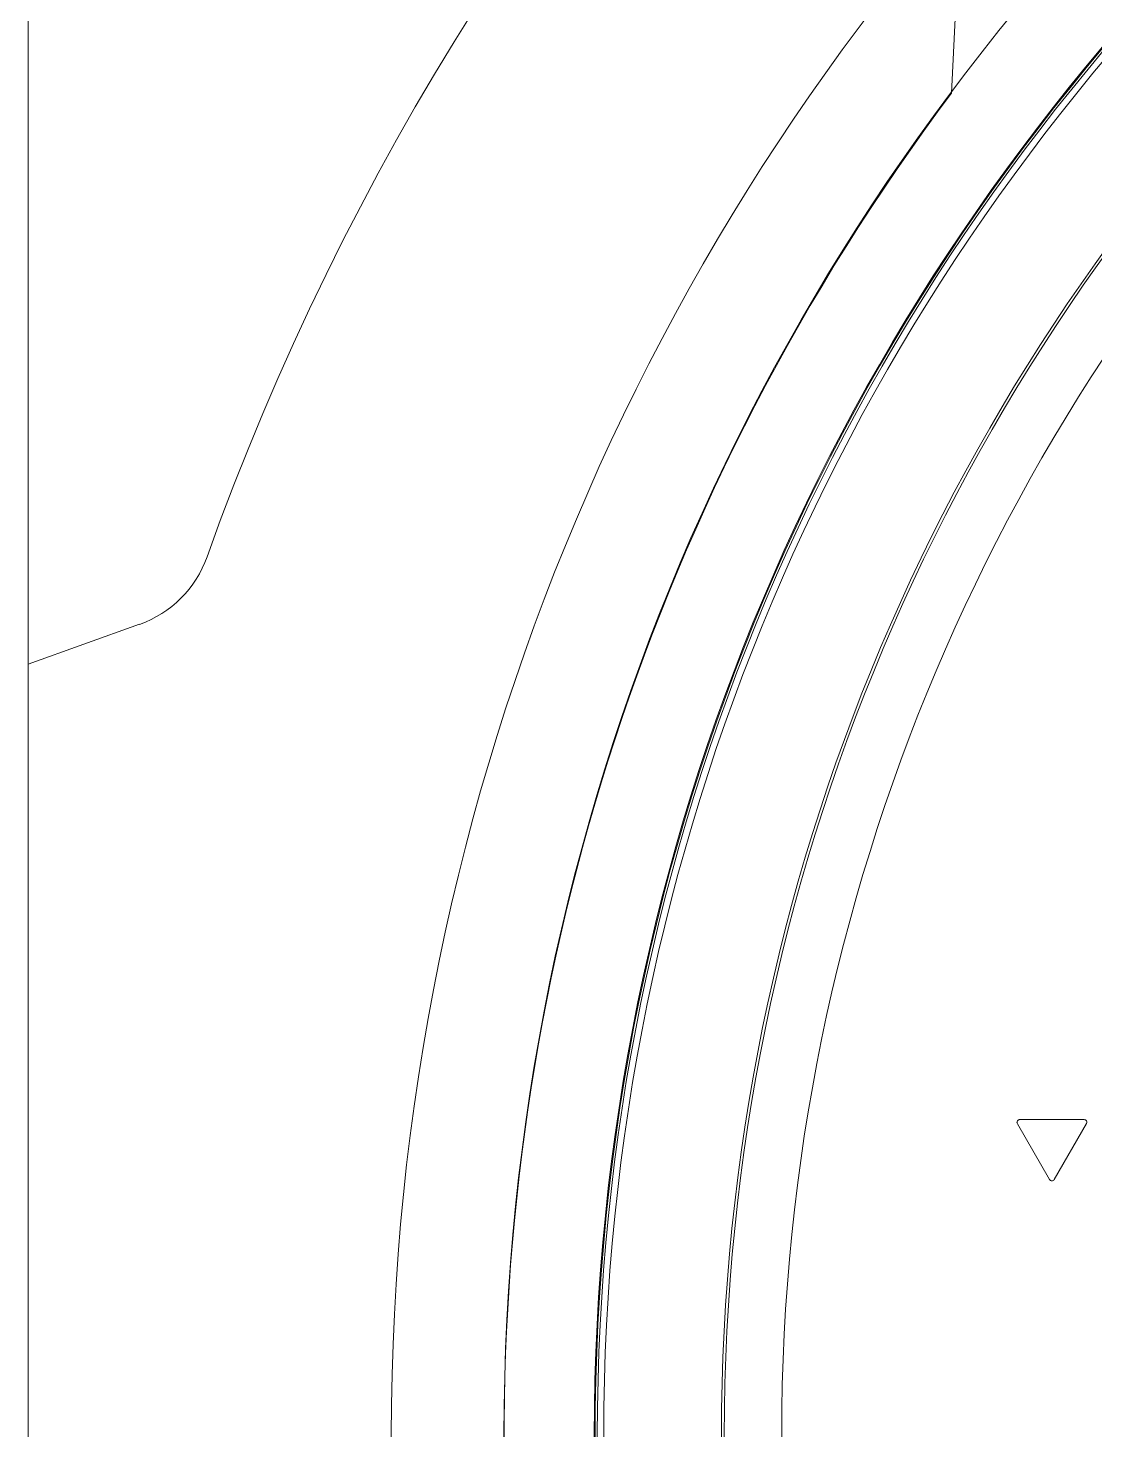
# Model space of a CAD drawing. Header units: millimetres. Extents: x 177 to 25619, y -4018 to 1995.
# Drawn here: x 3483.9 to 3680.4, y -1815.6 to -1557.4 of the extents above; entities that cross this region are included whole.
import ezdxf

# ---------------------------------------------------------------- set-up
doc = ezdxf.new("R2010")
doc.units = ezdxf.units.MM
doc.layers.add('A-ELEC-MECH-EQUIP', color=7, linetype='Continuous', lineweight=5)
doc.layers.add('CASSETTE UNIT 4.5 TR', color=7, linetype='Continuous', lineweight=9)

# ---------------------------------------------------------------- blocks, each defined once
blk = doc.blocks.new('CAN_MC-MCH_Cassette Indoor Unit2 - 2_0 TR-1113041-CONCOURSE LEVEL  VAC LAYOUT SHEET 2 OF 2')
at = {"layer": 'A-ELEC-MECH-EQUIP', "color": 6, "true_color": 0xff00ff}
for p, q in [((459.14, 500.36), (-460.23, 500.36)), ((-460.23, 500.36), (459.14, 500.36)), ((149.36, 479.85), (142.04, 500.37)), ((142.04, 500.36), (142.04, 500.36)), ((284.56, 328.57), (247.21, 330.36)), ((247.21, 330.36), (284.56, 328.57)), ((247.21, 330.36), (247.21, 330.36)), ((57.38, 318.24), (47.12, 312.32)), ((47.12, 312.32), (57.38, 318.24)), ((58.14, 305.95), (58.14, 317.8)), ((58.14, 317.8), (58.14, 305.95)), ((47.12, 311.45), (57.4, 305.51)), ((57.4, 305.51), (47.12, 311.45)), ((57.4, 305.51), (57.4, 305.51))]:
    blk.add_line(p, q, dxfattribs=at)
for centre, radius, start, end in [((168.69, 486.75), 20.53, 199.6318, 250.3682), ((-7.67, -7.67), 504.4, 19.6318, 70.3682), ((0, 0), 433.5, 360, 180), ((0, 0), 412.75, 0, 180), ((0.05, 0.65), 412.07, 53.1432, 127.2493), ((0.05, 0.65), 412.07, 53.1432, 127.2493), ((0, 0), 396.14, 360, 180), ((0, 0), 395.97, 360, 180), ((0, 0), 395.57, 360, 180), ((0, 0), 394.39, 360, 180), ((0, 0), 372.71, 0, 180), ((0, 0), 372.2, 360, 180), ((0, 0), 361.63, 0, 180), ((57.64, 317.8), 0.509, 0, 119.9708), ((47.37, 311.88), 0.505, 119.9708, 240), ((57.65, 305.95), 0.499, 240.8062, 0)]:
    blk.add_arc(centre, radius, start, end, dxfattribs=at)
for points in [[(58.14, 317.8), (58.14, 317.89), (58.1, 318.06), (57.9, 318.26), (57.64, 318.33), (57.46, 318.28), (57.38, 318.24)], [(47.12, 312.32), (47.04, 312.28), (46.92, 312.15), (46.84, 311.89), (46.91, 311.62), (47.04, 311.49), (47.12, 311.45)], [(57.4, 305.51), (57.48, 305.47), (57.65, 305.42), (57.91, 305.5), (58.1, 305.69), (58.14, 305.86), (58.14, 305.95)]]:
    blk.add_open_spline(points, degree=3, dxfattribs=at)

msp = doc.modelspace()

# ---------------------------------------------------------------- block references
at = {"layer": 'CASSETTE UNIT 4.5 TR', "color": 6, "true_color": 0xff00ff, "rotation": 89.99855954599118}
msp.add_blockref('CAN_MC-MCH_Cassette Indoor Unit2 - 2_0 TR-1113041-CONCOURSE LEVEL  VAC LAYOUT SHEET 2 OF 2', (3984.31, -1816.57), dxfattribs=at)

doc.saveas('drawing.dxf')
